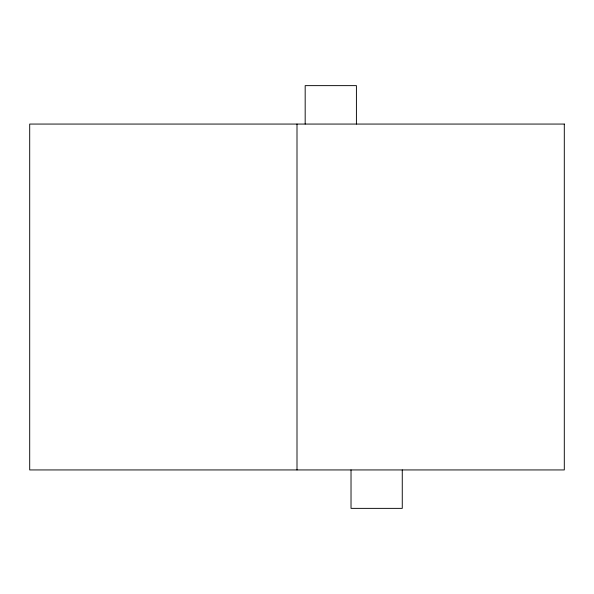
<?xml version="1.0" encoding="UTF-8"?>
<svg xmlns="http://www.w3.org/2000/svg" width="594" height="594" viewBox="0 0 594 594"><rect width="100%" height="100%" fill="white"/><g stroke="black" fill="none" stroke-linecap="round" stroke-linejoin="round"><path stroke-width="0.89" d="M402.264 469.936L402.264 508.367L351.024 508.367L351.024 469.936M356.415 124.064L356.415 85.633L305.175 85.633L305.175 124.064M297 124.064L297 469.936M564.3 124.064L29.7 124.064L29.7 469.936L564.3 469.936L564.3 124.064"/></g></svg>
